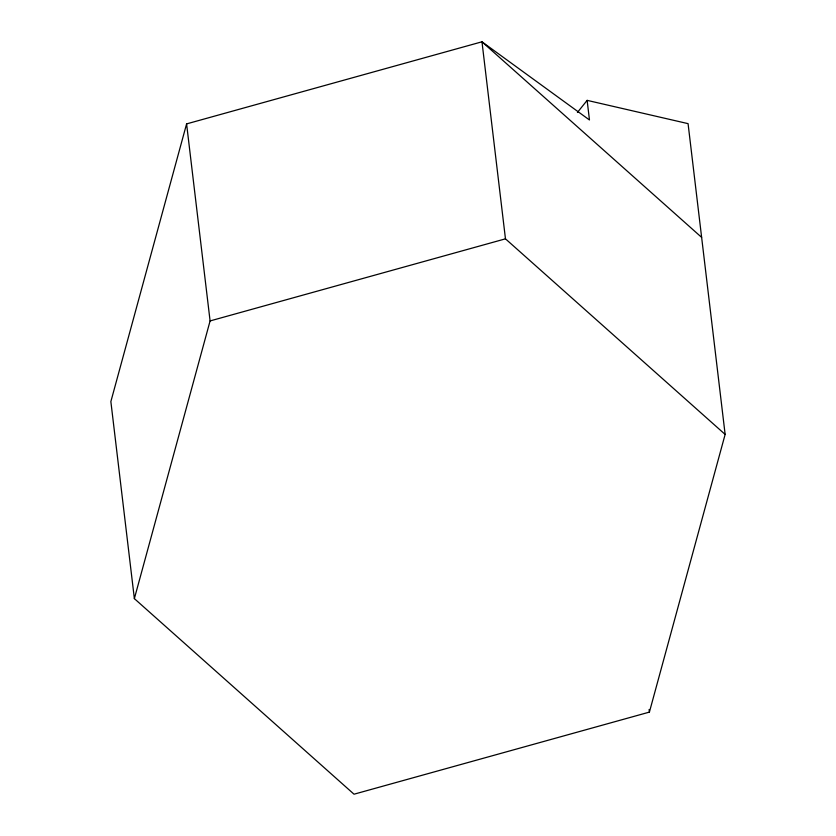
<?xml version="1.0" encoding="UTF-8"?>
<svg xmlns="http://www.w3.org/2000/svg" width="836" height="836" viewBox="0 0 836 836"><rect width="100%" height="100%" fill="white"/><g stroke="black" fill="none" stroke-linecap="round" stroke-linejoin="round"><path stroke-width="1.25" d="M587.133 100.362L589.464 119.976L481.975 41.8L186.595 123.895L110.864 401.583L134.366 598.618L354.025 794.2L649.405 712.105L725.136 434.417L688.07 123.644L587.133 100.362L577.436 112.442M134.366 598.618L210.087 320.93L186.595 123.895M210.087 320.93L505.466 238.835L725.136 434.417M701.634 237.382L481.975 41.8L505.466 238.835M649.102 709.513L649.405 712.105"/></g></svg>
